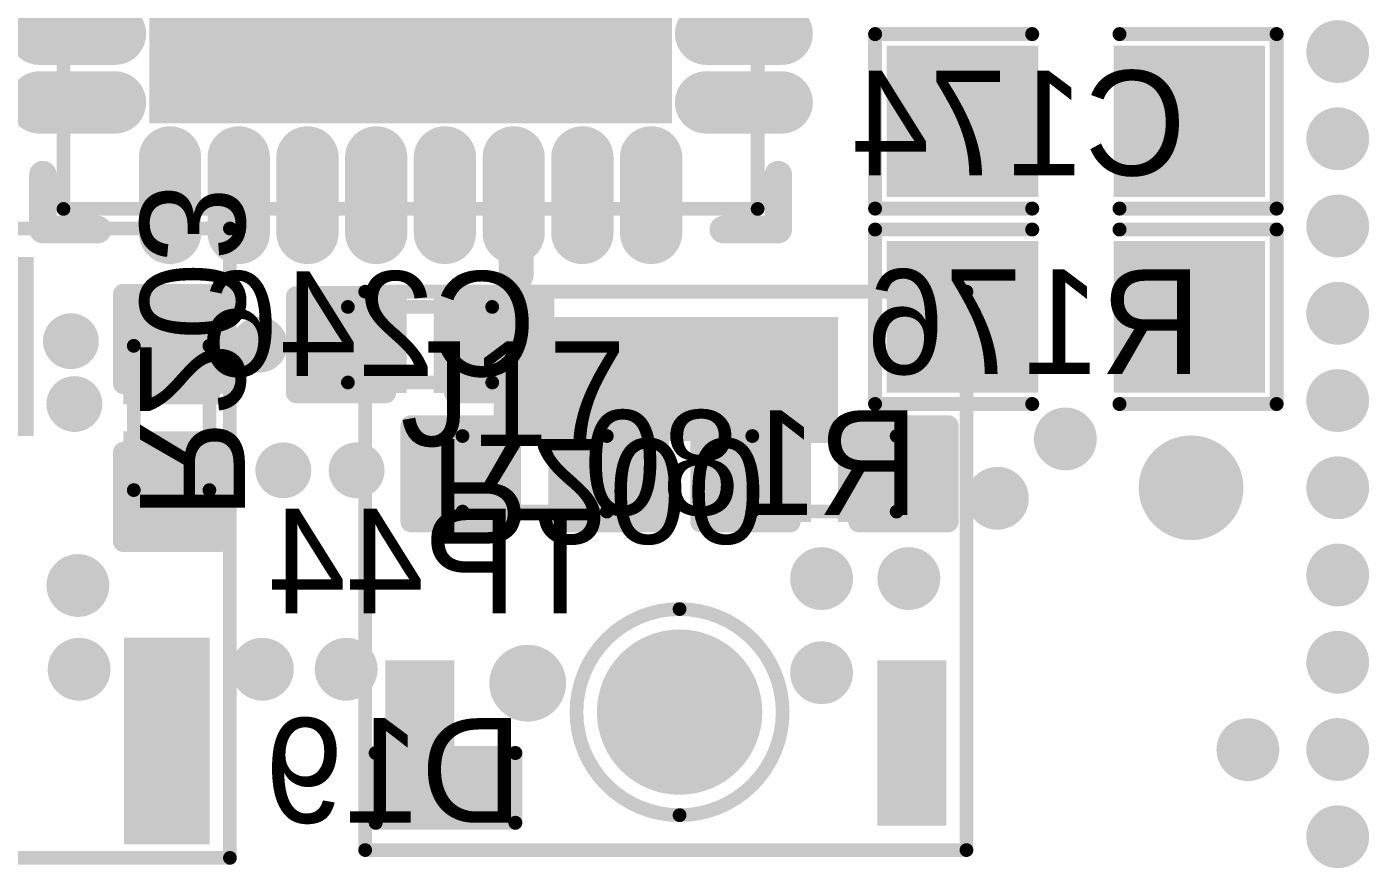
# Model space of a CAD drawing. Extents: x 722 to 1072, y 754 to 1061.
# Drawn here: x 798.41 to 808.18, y 1018.26 to 1024.39 of the extents above; entities that cross this region are included whole.
import ezdxf

# ---------------------------------------------------------------- set-up
doc = ezdxf.new("R2010")
doc.units = 0
doc.layers.get('0').update_dxf_attribs({"linetype": 'CONTINUOUS'})
for name, color, linetype in [('BOTTOMOVERLAY', 54, 'CONTINUOUS'), ('BOTTOMPASTE', 16, 'CONTINUOUS'), ('BOTTOMSOLDER', 6, 'CONTINUOUS'), ('MECHANICAL13', 56, 'CONTINUOUS'), ('MULTILAYER', 9, 'CONTINUOUS'), ('TOPOVERLAY', 2, 'CONTINUOUS'), ('TOPPASTE', 8, 'CONTINUOUS'), ('TOPSOLDER', 216, 'CONTINUOUS'), ('VIAHOLELAYER', 16, 'CONTINUOUS')]:
    doc.layers.add(name, color=color, linetype=linetype)

# ---------------------------------------------------------------- blocks, each defined once
blk = doc.blocks.new('R_0402_B_20')
at = {"layer": 'BOTTOMOVERLAY', "const_width": 0.1524}
for points in [[(-0.9001, 0.3501), (-0.9001, -0.3499)], [(-0.9001, 0.3501), (-0.2501, 0.3501)], [(0.2499, 0.3501), (0.8999, 0.3501)], [(0.8999, 0.3501), (0.8999, -0.3499)], [(-0.9001, -0.3499), (-0.2501, -0.3499)], [(0.2499, -0.3499), (0.8999, -0.3499)]]:
    blk.add_lwpolyline(points, dxfattribs=at)
at = {"layer": 'BOTTOMOVERLAY', "const_width": 0.0762}
for points in [[(-0.9382, 0.3501, 1), (-0.862, 0.3501, 1)], [(-0.9382, 0.3501, 1), (-0.862, 0.3501, 1)], [(-0.2882, 0.3501, 1), (-0.212, 0.3501, 1)], [(0.2118, 0.3501, 1), (0.288, 0.3501, 1)], [(0.8618, 0.3501, 1), (0.938, 0.3501, 1)], [(0.8618, 0.3501, 1), (0.938, 0.3501, 1)], [(-0.9382, -0.3499, 1), (-0.862, -0.3499, 1)], [(-0.9382, -0.3499, 1), (-0.862, -0.3499, 1)], [(-0.2882, -0.3499, 1), (-0.212, -0.3499, 1)], [(0.2118, -0.3499, 1), (0.288, -0.3499, 1)], [(0.8618, -0.3499, 1), (0.938, -0.3499, 1)], [(0.8618, -0.3499, 1), (0.938, -0.3499, 1)]]:
    blk.add_lwpolyline(points, format="xyb", close=True, dxfattribs=at)
at = {"layer": 'BOTTOMPASTE'}
for points in [[(-0.8, 0.25), (-0.8, -0.25), (-0.2, 0.25), (-0.2, -0.25)], [(0.2, 0.25), (0.2, -0.25), (0.8, 0.25), (0.8, -0.25)]]:
    blk.add_solid(points, dxfattribs=at)
at = {"layer": 'BOTTOMSOLDER'}
for points in [[(-0.9016, 0.3516), (-0.9016, -0.3516), (-0.0984, 0.3516), (-0.0984, -0.3516)], [(0.0984, 0.3516), (0.0984, -0.3516), (0.9016, 0.3516), (0.9016, -0.3516)]]:
    blk.add_solid(points, dxfattribs=at)
at = {"layer": 'MECHANICAL13', "const_width": 0.1}
for points in [[(-0.525, 0.275), (-0.525, -0.275)], [(-0.525, 0.275), (0.525, 0.275)], [(0.525, 0.275), (0.525, -0.275)], [(-0.525, -0.275), (0.525, -0.275)]]:
    blk.add_lwpolyline(points, dxfattribs=at)
at = {"layer": 'MECHANICAL13', "const_width": 0.05}
for points in [[(-0.55, 0.275, 1), (-0.5, 0.275, 1)], [(-0.55, 0.275, 1), (-0.5, 0.275, 1)], [(0.5, 0.275, 1), (0.55, 0.275, 1)], [(0.5, 0.275, 1), (0.55, 0.275, 1)], [(-0.55, -0.275, 1), (-0.5, -0.275, 1)], [(-0.55, -0.275, 1), (-0.5, -0.275, 1)], [(0.5, -0.275, 1), (0.55, -0.275, 1)], [(0.5, -0.275, 1), (0.55, -0.275, 1)]]:
    blk.add_lwpolyline(points, format="xyb", close=True, dxfattribs=at)
blk = doc.blocks.new('503480_0500_21')
at = {"layer": 'TOPOVERLAY'}
for points, const_width in [([(-2.104, 2.187), (1.96, 2.187)], 0.1), ([(-2.104, 2.187), (-2.104, -2.187)], 0.1), ([(1.96, 2.187), (1.96, -2.187)], 0.1), ([(2.087, 1.088), (2.468, 1.088)], 0.254), ([(-2.104, -2.187), (1.96, -2.187)], 0.1)]:
    blk.add_lwpolyline(points, dxfattribs=dict(at, const_width=const_width))
for points, const_width in [([(-2.129, 2.187, 1), (-2.079, 2.187, 1)], 0.05), ([(-2.129, 2.187, 1), (-2.079, 2.187, 1)], 0.05), ([(1.935, 2.187, 1), (1.985, 2.187, 1)], 0.05), ([(1.935, 2.187, 1), (1.985, 2.187, 1)], 0.05), ([(2.0235, 1.088, 1), (2.1505, 1.088, 1)], 0.127), ([(2.4045, 1.088, 1), (2.5315, 1.088, 1)], 0.127), ([(-2.129, -2.187, 1), (-2.079, -2.187, 1)], 0.05), ([(-2.129, -2.187, 1), (-2.079, -2.187, 1)], 0.05), ([(1.935, -2.187, 1), (1.985, -2.187, 1)], 0.05), ([(1.935, -2.187, 1), (1.985, -2.187, 1)], 0.05)]:
    blk.add_lwpolyline(points, format="xyb", close=True, dxfattribs=dict(at, const_width=const_width))
at = {"layer": 'TOPPASTE'}
for points in [[(-1.825, 1.64), (-0.825, 1.64), (-1.825, 1.94), (-0.825, 1.94)], [(0.975, 0.85), (1.675, 0.85), (0.975, 1.15), (1.675, 1.15)], [(0.975, 0.35), (1.675, 0.35), (0.975, 0.65), (1.675, 0.65)], [(0.975, -0.15), (1.675, -0.15), (0.975, 0.15), (1.675, 0.15)], [(0.975, -0.65), (1.675, -0.65), (0.975, -0.35), (1.675, -0.35)], [(0.975, -1.15), (1.675, -1.15), (0.975, -0.85), (1.675, -0.85)], [(-1.825, -1.94), (-0.825, -1.94), (-1.825, -1.64), (-0.825, -1.64)]]:
    blk.add_solid(points, dxfattribs=at)
at = {"layer": 'TOPSOLDER'}
for points in [[(-1.9266, 1.5384), (-0.7234, 1.5384), (-1.9266, 2.0416), (-0.7234, 2.0416)], [(0.8734, 0.7484), (1.7766, 0.7484), (0.8734, 1.2516), (1.7766, 1.2516)], [(0.8734, 0.2484), (1.7766, 0.2484), (0.8734, 0.7516), (1.7766, 0.7516)], [(0.8734, -0.2516), (1.7766, -0.2516), (0.8734, 0.2516), (1.7766, 0.2516)], [(0.8734, -0.7516), (1.7766, -0.7516), (0.8734, -0.2484), (1.7766, -0.2484)], [(0.8734, -1.2516), (1.7766, -1.2516), (0.8734, -0.7484), (1.7766, -0.7484)], [(-1.9266, -2.0416), (-0.7234, -2.0416), (-1.9266, -1.5384), (-0.7234, -1.5384)]]:
    blk.add_solid(points, dxfattribs=at)
blk = doc.blocks.new('C_0402_B_26')
at = {"layer": 'BOTTOMOVERLAY', "const_width": 0.1524}
for points in [[(-0.2501, 0.3501), (-0.9001, 0.3501)], [(-0.9001, 0.3501), (-0.9001, -0.3499)], [(0.8999, 0.3501), (0.2499, 0.3501)], [(0.8999, 0.3501), (0.8999, -0.3499)], [(-0.2501, -0.3499), (-0.9001, -0.3499)], [(0.8999, -0.3499), (0.2499, -0.3499)]]:
    blk.add_lwpolyline(points, dxfattribs=at)
at = {"layer": 'BOTTOMOVERLAY', "const_width": 0.0762}
for points in [[(-0.9382, 0.3501, 1), (-0.862, 0.3501, 1)], [(-0.9382, 0.3501, 1), (-0.862, 0.3501, 1)], [(-0.2882, 0.3501, 1), (-0.212, 0.3501, 1)], [(0.2118, 0.3501, 1), (0.288, 0.3501, 1)], [(0.8618, 0.3501, 1), (0.938, 0.3501, 1)], [(0.8618, 0.3501, 1), (0.938, 0.3501, 1)], [(-0.9382, -0.3499, 1), (-0.862, -0.3499, 1)], [(-0.9382, -0.3499, 1), (-0.862, -0.3499, 1)], [(-0.2882, -0.3499, 1), (-0.212, -0.3499, 1)], [(0.2118, -0.3499, 1), (0.288, -0.3499, 1)], [(0.8618, -0.3499, 1), (0.938, -0.3499, 1)], [(0.8618, -0.3499, 1), (0.938, -0.3499, 1)]]:
    blk.add_lwpolyline(points, format="xyb", close=True, dxfattribs=at)
at = {"layer": 'BOTTOMPASTE'}
for points in [[(-0.8, 0.25), (-0.8, -0.25), (-0.2, 0.25), (-0.2, -0.25)], [(0.2, 0.25), (0.2, -0.25), (0.8, 0.25), (0.8, -0.25)]]:
    blk.add_solid(points, dxfattribs=at)
at = {"layer": 'BOTTOMSOLDER'}
for points in [[(-0.9016, 0.3516), (-0.9016, -0.3516), (-0.0984, 0.3516), (-0.0984, -0.3516)], [(0.0984, 0.3516), (0.0984, -0.3516), (0.9016, 0.3516), (0.9016, -0.3516)]]:
    blk.add_solid(points, dxfattribs=at)
at = {"layer": 'MECHANICAL13', "const_width": 0.1}
for points in [[(0.525, 0.275), (-0.525, 0.275)], [(-0.525, 0.275), (-0.525, -0.275)], [(0.525, 0.275), (0.525, -0.275)], [(0.525, -0.275), (-0.525, -0.275)]]:
    blk.add_lwpolyline(points, dxfattribs=at)
at = {"layer": 'MECHANICAL13', "const_width": 0.05}
for points in [[(-0.55, 0.275, 1), (-0.5, 0.275, 1)], [(-0.55, 0.275, 1), (-0.5, 0.275, 1)], [(0.5, 0.275, 1), (0.55, 0.275, 1)], [(0.5, 0.275, 1), (0.55, 0.275, 1)], [(-0.55, -0.275, 1), (-0.5, -0.275, 1)], [(-0.55, -0.275, 1), (-0.5, -0.275, 1)], [(0.5, -0.275, 1), (0.55, -0.275, 1)], [(0.5, -0.275, 1), (0.55, -0.275, 1)]]:
    blk.add_lwpolyline(points, format="xyb", close=True, dxfattribs=at)
blk = doc.blocks.new('R_0402_B_31')
at = {"layer": 'BOTTOMOVERLAY', "const_width": 0.1524}
for points in [[(-0.9001, -0.3499), (-0.9001, 0.3501)], [(-0.9001, 0.3501), (-0.2501, 0.3501)], [(0.2499, 0.3501), (0.8999, 0.3501)], [(0.8999, -0.3499), (0.8999, 0.3501)], [(-0.9001, -0.3499), (-0.2501, -0.3499)], [(0.2499, -0.3499), (0.8999, -0.3499)]]:
    blk.add_lwpolyline(points, dxfattribs=at)
at = {"layer": 'BOTTOMOVERLAY', "const_width": 0.0762}
for points in [[(-0.9382, 0.3501, 1), (-0.862, 0.3501, 1)], [(-0.9382, 0.3501, 1), (-0.862, 0.3501, 1)], [(-0.2882, 0.3501, 1), (-0.212, 0.3501, 1)], [(0.2118, 0.3501, 1), (0.288, 0.3501, 1)], [(0.8618, 0.3501, 1), (0.938, 0.3501, 1)], [(0.8618, 0.3501, 1), (0.938, 0.3501, 1)], [(-0.9382, -0.3499, 1), (-0.862, -0.3499, 1)], [(-0.9382, -0.3499, 1), (-0.862, -0.3499, 1)], [(-0.2882, -0.3499, 1), (-0.212, -0.3499, 1)], [(0.2118, -0.3499, 1), (0.288, -0.3499, 1)], [(0.8618, -0.3499, 1), (0.938, -0.3499, 1)], [(0.8618, -0.3499, 1), (0.938, -0.3499, 1)]]:
    blk.add_lwpolyline(points, format="xyb", close=True, dxfattribs=at)
at = {"layer": 'BOTTOMPASTE'}
for points in [[(-0.8, 0.25), (-0.8, -0.25), (-0.2, 0.25), (-0.2, -0.25)], [(0.2, 0.25), (0.2, -0.25), (0.8, 0.25), (0.8, -0.25)]]:
    blk.add_solid(points, dxfattribs=at)
at = {"layer": 'BOTTOMSOLDER'}
for points in [[(-0.9016, 0.3516), (-0.9016, -0.3516), (-0.0984, 0.3516), (-0.0984, -0.3516)], [(0.0984, 0.3516), (0.0984, -0.3516), (0.9016, 0.3516), (0.9016, -0.3516)]]:
    blk.add_solid(points, dxfattribs=at)
at = {"layer": 'MECHANICAL13', "const_width": 0.1}
for points in [[(-0.525, -0.275), (-0.525, 0.275)], [(-0.525, 0.275), (0.525, 0.275)], [(0.525, -0.275), (0.525, 0.275)], [(-0.525, -0.275), (0.525, -0.275)]]:
    blk.add_lwpolyline(points, dxfattribs=at)
at = {"layer": 'MECHANICAL13', "const_width": 0.05}
for points in [[(-0.55, 0.275, 1), (-0.5, 0.275, 1)], [(-0.55, 0.275, 1), (-0.5, 0.275, 1)], [(0.5, 0.275, 1), (0.55, 0.275, 1)], [(0.5, 0.275, 1), (0.55, 0.275, 1)], [(-0.55, -0.275, 1), (-0.5, -0.275, 1)], [(-0.55, -0.275, 1), (-0.5, -0.275, 1)], [(0.5, -0.275, 1), (0.55, -0.275, 1)], [(0.5, -0.275, 1), (0.55, -0.275, 1)]]:
    blk.add_lwpolyline(points, format="xyb", close=True, dxfattribs=at)
blk = doc.blocks.new('QFN32_B_42')
at = {"layer": 'BOTTOMOVERLAY', "const_width": 0.2}
for points in [[(-2.275, 2.675), (-2.675, 2.675)], [(-2.675, 2.675), (-2.675, 2.275)], [(2.675, 2.675), (2.275, 2.675)], [(2.675, 2.675), (2.675, 2.275)], [(-2.675, -2.275), (-2.675, -2.675)], [(2.675, -2.275), (2.675, -2.675)], [(-2.275, -2.675), (-2.675, -2.675)], [(2.675, -2.675), (2.275, -2.675)]]:
    blk.add_lwpolyline(points, dxfattribs=at)
at = {"layer": 'BOTTOMOVERLAY'}
for points, const_width in [([(-2.725, 2.675, 1), (-2.625, 2.675, 1)], 0.1), ([(-2.725, 2.675, 1), (-2.625, 2.675, 1)], 0.1), ([(-2.325, 2.675, 1), (-2.225, 2.675, 1)], 0.1), ([(2.225, 2.675, 1), (2.325, 2.675, 1)], 0.1), ([(2.625, 2.675, 1), (2.725, 2.675, 1)], 0.1), ([(2.625, 2.675, 1), (2.725, 2.675, 1)], 0.1), ([(-2.725, 2.275, 1), (-2.625, 2.275, 1)], 0.1), ([(2.625, 2.275, 1), (2.725, 2.275, 1)], 0.1), ([(-2.725, -2.275, 1), (-2.625, -2.275, 1)], 0.1), ([(2.625, -2.275, 1), (2.725, -2.275, 1)], 0.1), ([(-3.2, -2.525, 1), (-3.45, -2.525, 1)], 0.25), ([(-3.5125, -2.525, 1), (-3.3875, -2.525, 1)], 0.125), ([(-3.2625, -2.525, 1), (-3.1375, -2.525, 1)], 0.125), ([(-2.725, -2.675, 1), (-2.625, -2.675, 1)], 0.1), ([(-2.725, -2.675, 1), (-2.625, -2.675, 1)], 0.1), ([(-2.325, -2.675, 1), (-2.225, -2.675, 1)], 0.1), ([(2.225, -2.675, 1), (2.325, -2.675, 1)], 0.1), ([(2.625, -2.675, 1), (2.725, -2.675, 1)], 0.1), ([(2.625, -2.675, 1), (2.725, -2.675, 1)], 0.1)]:
    blk.add_lwpolyline(points, format="xyb", close=True, dxfattribs=dict(at, const_width=const_width))
at = {"layer": 'BOTTOMPASTE', "const_width": 0.25}
for points in [[(-1.75, 2.7), (-1.75, 2.15)], [(-1.25, 2.7), (-1.25, 2.15)], [(-0.75, 2.7), (-0.75, 2.15)], [(-0.25, 2.7), (-0.25, 2.15)], [(0.25, 2.7), (0.25, 2.15)], [(0.75, 2.7), (0.75, 2.15)], [(1.25, 2.7), (1.25, 2.15)], [(1.75, 2.7), (1.75, 2.15)], [(-2.15, 1.75), (-2.7, 1.75)], [(2.7, 1.75), (2.15, 1.75)], [(-2.15, 1.25), (-2.7, 1.25)], [(2.7, 1.25), (2.15, 1.25)], [(-2.15, 0.75), (-2.7, 0.75)], [(2.7, 0.75), (2.15, 0.75)], [(-2.15, 0.25), (-2.7, 0.25)], [(2.7, 0.25), (2.15, 0.25)], [(-2.15, -0.25), (-2.7, -0.25)], [(2.7, -0.25), (2.15, -0.25)], [(-2.15, -0.75), (-2.7, -0.75)], [(2.7, -0.75), (2.15, -0.75)], [(-2.15, -1.25), (-2.7, -1.25)], [(2.7, -1.25), (2.15, -1.25)], [(-2.15, -1.75), (-2.7, -1.75)], [(2.7, -1.75), (2.15, -1.75)], [(-1.75, -2.15), (-1.75, -2.7)], [(-1.25, -2.15), (-1.25, -2.7)], [(-0.75, -2.15), (-0.75, -2.7)], [(-0.25, -2.15), (-0.25, -2.7)], [(0.25, -2.15), (0.25, -2.7)], [(0.75, -2.15), (0.75, -2.7)], [(1.25, -2.15), (1.25, -2.7)], [(1.75, -2.15), (1.75, -2.7)]]:
    blk.add_lwpolyline(points, dxfattribs=at)
at = {"layer": 'BOTTOMPASTE', "const_width": 0.125}
for points in [[(-1.8125, 2.7, 1), (-1.6875, 2.7, 1)], [(-1.3125, 2.7, 1), (-1.1875, 2.7, 1)], [(-0.8125, 2.7, 1), (-0.6875, 2.7, 1)], [(-0.3125, 2.7, 1), (-0.1875, 2.7, 1)], [(0.1875, 2.7, 1), (0.3125, 2.7, 1)], [(0.6875, 2.7, 1), (0.8125, 2.7, 1)], [(1.1875, 2.7, 1), (1.3125, 2.7, 1)], [(1.6875, 2.7, 1), (1.8125, 2.7, 1)], [(-1.8125, 2.15, 1), (-1.6875, 2.15, 1)], [(-1.3125, 2.15, 1), (-1.1875, 2.15, 1)], [(-0.8125, 2.15, 1), (-0.6875, 2.15, 1)], [(-0.3125, 2.15, 1), (-0.1875, 2.15, 1)], [(0.1875, 2.15, 1), (0.3125, 2.15, 1)], [(0.6875, 2.15, 1), (0.8125, 2.15, 1)], [(1.1875, 2.15, 1), (1.3125, 2.15, 1)], [(1.6875, 2.15, 1), (1.8125, 2.15, 1)], [(-2.7625, 1.75, 1), (-2.6375, 1.75, 1)], [(-2.2125, 1.75, 1), (-2.0875, 1.75, 1)], [(2.0875, 1.75, 1), (2.2125, 1.75, 1)], [(2.6375, 1.75, 1), (2.7625, 1.75, 1)], [(-2.7625, 1.25, 1), (-2.6375, 1.25, 1)], [(-2.2125, 1.25, 1), (-2.0875, 1.25, 1)], [(2.0875, 1.25, 1), (2.2125, 1.25, 1)], [(2.6375, 1.25, 1), (2.7625, 1.25, 1)], [(-2.7625, 0.75, 1), (-2.6375, 0.75, 1)], [(-2.2125, 0.75, 1), (-2.0875, 0.75, 1)], [(2.0875, 0.75, 1), (2.2125, 0.75, 1)], [(2.6375, 0.75, 1), (2.7625, 0.75, 1)], [(-2.7625, 0.25, 1), (-2.6375, 0.25, 1)], [(-2.2125, 0.25, 1), (-2.0875, 0.25, 1)], [(2.0875, 0.25, 1), (2.2125, 0.25, 1)], [(2.6375, 0.25, 1), (2.7625, 0.25, 1)], [(-2.7625, -0.25, 1), (-2.6375, -0.25, 1)], [(-2.2125, -0.25, 1), (-2.0875, -0.25, 1)], [(2.0875, -0.25, 1), (2.2125, -0.25, 1)], [(2.6375, -0.25, 1), (2.7625, -0.25, 1)], [(-2.7625, -0.75, 1), (-2.6375, -0.75, 1)], [(-2.2125, -0.75, 1), (-2.0875, -0.75, 1)], [(2.0875, -0.75, 1), (2.2125, -0.75, 1)], [(2.6375, -0.75, 1), (2.7625, -0.75, 1)], [(-2.7625, -1.25, 1), (-2.6375, -1.25, 1)], [(-2.2125, -1.25, 1), (-2.0875, -1.25, 1)], [(2.0875, -1.25, 1), (2.2125, -1.25, 1)], [(2.6375, -1.25, 1), (2.7625, -1.25, 1)], [(-2.7625, -1.75, 1), (-2.6375, -1.75, 1)], [(-2.2125, -1.75, 1), (-2.0875, -1.75, 1)], [(2.0875, -1.75, 1), (2.2125, -1.75, 1)], [(2.6375, -1.75, 1), (2.7625, -1.75, 1)], [(-1.8125, -2.15, 1), (-1.6875, -2.15, 1)], [(-1.3125, -2.15, 1), (-1.1875, -2.15, 1)], [(-0.8125, -2.15, 1), (-0.6875, -2.15, 1)], [(-0.3125, -2.15, 1), (-0.1875, -2.15, 1)], [(0.1875, -2.15, 1), (0.3125, -2.15, 1)], [(0.6875, -2.15, 1), (0.8125, -2.15, 1)], [(1.1875, -2.15, 1), (1.3125, -2.15, 1)], [(1.6875, -2.15, 1), (1.8125, -2.15, 1)], [(-1.8125, -2.7, 1), (-1.6875, -2.7, 1)], [(-1.3125, -2.7, 1), (-1.1875, -2.7, 1)], [(-0.8125, -2.7, 1), (-0.6875, -2.7, 1)], [(-0.3125, -2.7, 1), (-0.1875, -2.7, 1)], [(0.1875, -2.7, 1), (0.3125, -2.7, 1)], [(0.6875, -2.7, 1), (0.8125, -2.7, 1)], [(1.1875, -2.7, 1), (1.3125, -2.7, 1)], [(1.6875, -2.7, 1), (1.8125, -2.7, 1)]]:
    blk.add_lwpolyline(points, format="xyb", close=True, dxfattribs=at)
at = {"layer": 'BOTTOMPASTE'}
blk.add_solid([(-1.8, -1.8), (1.8, -1.8), (-1.8, 1.8), (1.8, 1.8)], dxfattribs=at)
at = {"layer": 'BOTTOMSOLDER', "const_width": 0.4532}
for points in [[(-1.75, 2.7), (-1.75, 2.15)], [(-1.25, 2.7), (-1.25, 2.15)], [(-0.75, 2.7), (-0.75, 2.15)], [(-0.25, 2.7), (-0.25, 2.15)], [(0.25, 2.7), (0.25, 2.15)], [(0.75, 2.7), (0.75, 2.15)], [(1.25, 2.7), (1.25, 2.15)], [(1.75, 2.7), (1.75, 2.15)], [(-2.15, 1.75), (-2.7, 1.75)], [(2.7, 1.75), (2.15, 1.75)], [(-2.15, 1.25), (-2.7, 1.25)], [(2.7, 1.25), (2.15, 1.25)], [(-2.15, 0.75), (-2.7, 0.75)], [(2.7, 0.75), (2.15, 0.75)], [(-2.15, 0.25), (-2.7, 0.25)], [(2.7, 0.25), (2.15, 0.25)], [(-2.15, -0.25), (-2.7, -0.25)], [(2.7, -0.25), (2.15, -0.25)], [(-2.15, -0.75), (-2.7, -0.75)], [(2.7, -0.75), (2.15, -0.75)], [(-2.15, -1.25), (-2.7, -1.25)], [(2.7, -1.25), (2.15, -1.25)], [(-2.15, -1.75), (-2.7, -1.75)], [(2.7, -1.75), (2.15, -1.75)], [(-1.75, -2.15), (-1.75, -2.7)], [(-1.25, -2.15), (-1.25, -2.7)], [(-0.75, -2.15), (-0.75, -2.7)], [(-0.25, -2.15), (-0.25, -2.7)], [(0.25, -2.15), (0.25, -2.7)], [(0.75, -2.15), (0.75, -2.7)], [(1.25, -2.15), (1.25, -2.7)], [(1.75, -2.15), (1.75, -2.7)]]:
    blk.add_lwpolyline(points, dxfattribs=at)
at = {"layer": 'BOTTOMSOLDER', "const_width": 0.2266}
for points in [[(-1.8633, 2.7, 1), (-1.6367, 2.7, 1)], [(-1.3633, 2.7, 1), (-1.1367, 2.7, 1)], [(-0.8633, 2.7, 1), (-0.6367, 2.7, 1)], [(-0.3633, 2.7, 1), (-0.1367, 2.7, 1)], [(0.1367, 2.7, 1), (0.3633, 2.7, 1)], [(0.6367, 2.7, 1), (0.8633, 2.7, 1)], [(1.1367, 2.7, 1), (1.3633, 2.7, 1)], [(1.6367, 2.7, 1), (1.8633, 2.7, 1)], [(-1.8633, 2.15, 1), (-1.6367, 2.15, 1)], [(-1.3633, 2.15, 1), (-1.1367, 2.15, 1)], [(-0.8633, 2.15, 1), (-0.6367, 2.15, 1)], [(-0.3633, 2.15, 1), (-0.1367, 2.15, 1)], [(0.1367, 2.15, 1), (0.3633, 2.15, 1)], [(0.6367, 2.15, 1), (0.8633, 2.15, 1)], [(1.1367, 2.15, 1), (1.3633, 2.15, 1)], [(1.6367, 2.15, 1), (1.8633, 2.15, 1)], [(-2.8133, 1.75, 1), (-2.5867, 1.75, 1)], [(-2.2633, 1.75, 1), (-2.0367, 1.75, 1)], [(2.0367, 1.75, 1), (2.2633, 1.75, 1)], [(2.5867, 1.75, 1), (2.8133, 1.75, 1)], [(-2.8133, 1.25, 1), (-2.5867, 1.25, 1)], [(-2.2633, 1.25, 1), (-2.0367, 1.25, 1)], [(2.0367, 1.25, 1), (2.2633, 1.25, 1)], [(2.5867, 1.25, 1), (2.8133, 1.25, 1)], [(-2.8133, 0.75, 1), (-2.5867, 0.75, 1)], [(-2.2633, 0.75, 1), (-2.0367, 0.75, 1)], [(2.0367, 0.75, 1), (2.2633, 0.75, 1)], [(2.5867, 0.75, 1), (2.8133, 0.75, 1)], [(-2.8133, 0.25, 1), (-2.5867, 0.25, 1)], [(-2.2633, 0.25, 1), (-2.0367, 0.25, 1)], [(2.0367, 0.25, 1), (2.2633, 0.25, 1)], [(2.5867, 0.25, 1), (2.8133, 0.25, 1)], [(-2.8133, -0.25, 1), (-2.5867, -0.25, 1)], [(-2.2633, -0.25, 1), (-2.0367, -0.25, 1)], [(2.0367, -0.25, 1), (2.2633, -0.25, 1)], [(2.5867, -0.25, 1), (2.8133, -0.25, 1)], [(-2.8133, -0.75, 1), (-2.5867, -0.75, 1)], [(-2.2633, -0.75, 1), (-2.0367, -0.75, 1)], [(2.0367, -0.75, 1), (2.2633, -0.75, 1)], [(2.5867, -0.75, 1), (2.8133, -0.75, 1)], [(-2.8133, -1.25, 1), (-2.5867, -1.25, 1)], [(-2.2633, -1.25, 1), (-2.0367, -1.25, 1)], [(2.0367, -1.25, 1), (2.2633, -1.25, 1)], [(2.5867, -1.25, 1), (2.8133, -1.25, 1)], [(-2.8133, -1.75, 1), (-2.5867, -1.75, 1)], [(-2.2633, -1.75, 1), (-2.0367, -1.75, 1)], [(2.0367, -1.75, 1), (2.2633, -1.75, 1)], [(2.5867, -1.75, 1), (2.8133, -1.75, 1)], [(-1.8633, -2.15, 1), (-1.6367, -2.15, 1)], [(-1.3633, -2.15, 1), (-1.1367, -2.15, 1)], [(-0.8633, -2.15, 1), (-0.6367, -2.15, 1)], [(-0.3633, -2.15, 1), (-0.1367, -2.15, 1)], [(0.1367, -2.15, 1), (0.3633, -2.15, 1)], [(0.6367, -2.15, 1), (0.8633, -2.15, 1)], [(1.1367, -2.15, 1), (1.3633, -2.15, 1)], [(1.6367, -2.15, 1), (1.8633, -2.15, 1)], [(-1.8633, -2.7, 1), (-1.6367, -2.7, 1)], [(-1.3633, -2.7, 1), (-1.1367, -2.7, 1)], [(-0.8633, -2.7, 1), (-0.6367, -2.7, 1)], [(-0.3633, -2.7, 1), (-0.1367, -2.7, 1)], [(0.1367, -2.7, 1), (0.3633, -2.7, 1)], [(0.6367, -2.7, 1), (0.8633, -2.7, 1)], [(1.1367, -2.7, 1), (1.3633, -2.7, 1)], [(1.6367, -2.7, 1), (1.8633, -2.7, 1)]]:
    blk.add_lwpolyline(points, format="xyb", close=True, dxfattribs=at)
at = {"layer": 'BOTTOMSOLDER'}
blk.add_solid([(-1.9016, -1.9016), (1.9016, -1.9016), (-1.9016, 1.9016), (1.9016, 1.9016)], dxfattribs=at)
at = {"layer": 'MECHANICAL13', "const_width": 0.1}
for points in [[(2.525, 2.525), (-2.525, 2.525)], [(-2.525, 2.525), (-2.525, -2.525)], [(2.525, 2.525), (2.525, -2.525)], [(2.525, -2.525), (-2.525, -2.525)]]:
    blk.add_lwpolyline(points, dxfattribs=at)
at = {"layer": 'MECHANICAL13'}
for points, const_width in [([(-2.55, 2.525, 1), (-2.5, 2.525, 1)], 0.05), ([(-2.55, 2.525, 1), (-2.5, 2.525, 1)], 0.05), ([(2.5, 2.525, 1), (2.55, 2.525, 1)], 0.05), ([(2.5, 2.525, 1), (2.55, 2.525, 1)], 0.05), ([(-1.125, -1.625, 1), (-2.125, -1.625, 1)], 0.1), ([(-2.15, -1.625, 1), (-2.1, -1.625, 1)], 0.05), ([(-1.15, -1.625, 1), (-1.1, -1.625, 1)], 0.05), ([(-2.55, -2.525, 1), (-2.5, -2.525, 1)], 0.05), ([(-2.55, -2.525, 1), (-2.5, -2.525, 1)], 0.05), ([(2.5, -2.525, 1), (2.55, -2.525, 1)], 0.05), ([(2.5, -2.525, 1), (2.55, -2.525, 1)], 0.05)]:
    blk.add_lwpolyline(points, format="xyb", close=True, dxfattribs=dict(at, const_width=const_width))
blk = doc.blocks.new('R_0402_B_44')
at = {"layer": 'BOTTOMOVERLAY', "const_width": 0.1524}
for points in [[(-0.9001, 0.3501), (-0.2501, 0.3501)], [(-0.9001, -0.3499), (-0.9001, 0.3501)], [(0.2499, 0.3501), (0.8999, 0.3501)], [(0.8999, -0.3499), (0.8999, 0.3501)], [(-0.9001, -0.3499), (-0.2501, -0.3499)], [(0.2499, -0.3499), (0.8999, -0.3499)]]:
    blk.add_lwpolyline(points, dxfattribs=at)
at = {"layer": 'BOTTOMOVERLAY', "const_width": 0.0762}
for points in [[(-0.9382, 0.3501, 1), (-0.862, 0.3501, 1)], [(-0.9382, 0.3501, 1), (-0.862, 0.3501, 1)], [(-0.2882, 0.3501, 1), (-0.212, 0.3501, 1)], [(0.2118, 0.3501, 1), (0.288, 0.3501, 1)], [(0.8618, 0.3501, 1), (0.938, 0.3501, 1)], [(0.8618, 0.3501, 1), (0.938, 0.3501, 1)], [(-0.9382, -0.3499, 1), (-0.862, -0.3499, 1)], [(-0.9382, -0.3499, 1), (-0.862, -0.3499, 1)], [(-0.2882, -0.3499, 1), (-0.212, -0.3499, 1)], [(0.2118, -0.3499, 1), (0.288, -0.3499, 1)], [(0.8618, -0.3499, 1), (0.938, -0.3499, 1)], [(0.8618, -0.3499, 1), (0.938, -0.3499, 1)]]:
    blk.add_lwpolyline(points, format="xyb", close=True, dxfattribs=at)
at = {"layer": 'BOTTOMPASTE'}
for points in [[(-0.8, 0.25), (-0.8, -0.25), (-0.2, 0.25), (-0.2, -0.25)], [(0.2, 0.25), (0.2, -0.25), (0.8, 0.25), (0.8, -0.25)]]:
    blk.add_solid(points, dxfattribs=at)
at = {"layer": 'BOTTOMSOLDER'}
for points in [[(-0.9016, 0.3516), (-0.9016, -0.3516), (-0.0984, 0.3516), (-0.0984, -0.3516)], [(0.0984, 0.3516), (0.0984, -0.3516), (0.9016, 0.3516), (0.9016, -0.3516)]]:
    blk.add_solid(points, dxfattribs=at)
at = {"layer": 'MECHANICAL13', "const_width": 0.1}
for points in [[(-0.525, 0.275), (0.525, 0.275)], [(-0.525, -0.275), (-0.525, 0.275)], [(0.525, -0.275), (0.525, 0.275)], [(-0.525, -0.275), (0.525, -0.275)]]:
    blk.add_lwpolyline(points, dxfattribs=at)
at = {"layer": 'MECHANICAL13', "const_width": 0.05}
for points in [[(-0.55, 0.275, 1), (-0.5, 0.275, 1)], [(-0.55, 0.275, 1), (-0.5, 0.275, 1)], [(0.5, 0.275, 1), (0.55, 0.275, 1)], [(0.5, 0.275, 1), (0.55, 0.275, 1)], [(-0.55, -0.275, 1), (-0.5, -0.275, 1)], [(-0.55, -0.275, 1), (-0.5, -0.275, 1)], [(0.5, -0.275, 1), (0.55, -0.275, 1)], [(0.5, -0.275, 1), (0.55, -0.275, 1)]]:
    blk.add_lwpolyline(points, format="xyb", close=True, dxfattribs=at)
blk = doc.blocks.new('C_0603_B_117')
at = {"layer": 'BOTTOMOVERLAY', "const_width": 0.1016}
for points in [[(-1.4605, 0.635), (-0.3175, 0.635)], [(-1.4605, -0.635), (-1.4605, 0.635)], [(0.3175, 0.635), (1.4605, 0.635)], [(1.4605, -0.635), (1.4605, 0.635)], [(-1.4605, -0.635), (-0.3175, -0.635)], [(0.3175, -0.635), (1.4605, -0.635)]]:
    blk.add_lwpolyline(points, dxfattribs=at)
at = {"layer": 'BOTTOMOVERLAY', "const_width": 0.0508}
for points in [[(-1.4859, 0.635, 1), (-1.4351, 0.635, 1)], [(-1.4859, 0.635, 1), (-1.4351, 0.635, 1)], [(-0.3429, 0.635, 1), (-0.2921, 0.635, 1)], [(0.2921, 0.635, 1), (0.3429, 0.635, 1)], [(1.4351, 0.635, 1), (1.4859, 0.635, 1)], [(1.4351, 0.635, 1), (1.4859, 0.635, 1)], [(-1.4859, -0.635, 1), (-1.4351, -0.635, 1)], [(-1.4859, -0.635, 1), (-1.4351, -0.635, 1)], [(-0.3429, -0.635, 1), (-0.2921, -0.635, 1)], [(0.2921, -0.635, 1), (0.3429, -0.635, 1)], [(1.4351, -0.635, 1), (1.4859, -0.635, 1)], [(1.4351, -0.635, 1), (1.4859, -0.635, 1)]]:
    blk.add_lwpolyline(points, format="xyb", close=True, dxfattribs=at)
at = {"layer": 'BOTTOMPASTE'}
for points in [[(-1.2755, -0.45), (-0.3755, -0.45), (-1.2755, 0.45), (-0.3755, 0.45)], [(0.3755, -0.45), (1.2755, -0.45), (0.3755, 0.45), (1.2755, 0.45)]]:
    blk.add_solid(points, dxfattribs=at)
at = {"layer": 'BOTTOMSOLDER'}
for points in [[(-1.3771, -0.5516), (-0.2739, -0.5516), (-1.3771, 0.5516), (-0.2739, 0.5516)], [(0.2739, -0.5516), (1.3771, -0.5516), (0.2739, 0.5516), (1.3771, 0.5516)]]:
    blk.add_solid(points, dxfattribs=at)
blk = doc.blocks.new('FPC_CON4_KYOCERA_204')
at = {"layer": 'TOPOVERLAY'}
for points, const_width in [([(-2.286, 2.429), (-2.286, -2.429)], 0.1), ([(-2.286, 2.429), (2.295, 2.429)], 0.1), ([(2.295, 2.429), (2.295, -2.429)], 0.1), ([(2.45, 0.778), (2.831, 0.778)], 0.254), ([(-2.286, -2.429), (2.295, -2.429)], 0.1)]:
    blk.add_lwpolyline(points, dxfattribs=dict(at, const_width=const_width))
for points, const_width in [([(-2.311, 2.429, 1), (-2.261, 2.429, 1)], 0.05), ([(-2.311, 2.429, 1), (-2.261, 2.429, 1)], 0.05), ([(2.27, 2.429, 1), (2.32, 2.429, 1)], 0.05), ([(2.27, 2.429, 1), (2.32, 2.429, 1)], 0.05), ([(2.3865, 0.778, 1), (2.5135, 0.778, 1)], 0.127), ([(2.7675, 0.778, 1), (2.8945, 0.778, 1)], 0.127), ([(-2.311, -2.429, 1), (-2.261, -2.429, 1)], 0.05), ([(-2.311, -2.429, 1), (-2.261, -2.429, 1)], 0.05), ([(2.27, -2.429, 1), (2.32, -2.429, 1)], 0.05), ([(2.27, -2.429, 1), (2.32, -2.429, 1)], 0.05)]:
    blk.add_lwpolyline(points, format="xyb", close=True, dxfattribs=dict(at, const_width=const_width))
at = {"layer": 'TOPPASTE'}
for points in [[(-2.085, 2.18), (-2.085, 1.76), (-0.785, 2.18), (-0.785, 1.76)], [(1.985, 0.6), (1.985, 0.9), (0.885, 0.6), (0.885, 0.9)], [(1.985, 0.1), (1.985, 0.4), (0.885, 0.1), (0.885, 0.4)], [(1.985, -0.4), (1.985, -0.1), (0.885, -0.4), (0.885, -0.1)], [(1.985, -0.9), (1.985, -0.6), (0.885, -0.9), (0.885, -0.6)], [(-2.085, -1.76), (-2.085, -2.18), (-0.785, -1.76), (-0.785, -2.18)]]:
    blk.add_solid(points, dxfattribs=at)
at = {"layer": 'TOPSOLDER'}
for points in [[(-2.1866, 2.2816), (-2.1866, 1.6584), (-0.6834, 2.2816), (-0.6834, 1.6584)], [(2.0866, 0.4984), (2.0866, 1.0016), (0.7834, 0.4984), (0.7834, 1.0016)], [(2.0866, -0.0016), (2.0866, 0.5016), (0.7834, -0.0016), (0.7834, 0.5016)], [(2.0866, -0.5016), (2.0866, 0.0016), (0.7834, -0.5016), (0.7834, 0.0016)], [(2.0866, -1.0016), (2.0866, -0.4984), (0.7834, -1.0016), (0.7834, -0.4984)], [(-2.1866, -1.6584), (-2.1866, -2.2816), (-0.6834, -1.6584), (-0.6834, -2.2816)]]:
    blk.add_solid(points, dxfattribs=at)
blk = doc.blocks.new('R_0603_B_291')
at = {"layer": 'BOTTOMOVERLAY', "const_width": 0.1016}
for points in [[(-0.3175, 0.635), (-1.4605, 0.635)], [(-1.4605, 0.635), (-1.4605, -0.635)], [(1.4605, 0.635), (0.3175, 0.635)], [(1.4605, 0.635), (1.4605, -0.635)], [(-0.3175, -0.635), (-1.4605, -0.635)], [(1.4605, -0.635), (0.3175, -0.635)]]:
    blk.add_lwpolyline(points, dxfattribs=at)
at = {"layer": 'BOTTOMOVERLAY', "const_width": 0.0508}
for points in [[(-1.4859, 0.635, 1), (-1.4351, 0.635, 1)], [(-1.4859, 0.635, 1), (-1.4351, 0.635, 1)], [(-0.3429, 0.635, 1), (-0.2921, 0.635, 1)], [(0.2921, 0.635, 1), (0.3429, 0.635, 1)], [(1.4351, 0.635, 1), (1.4859, 0.635, 1)], [(1.4351, 0.635, 1), (1.4859, 0.635, 1)], [(-1.4859, -0.635, 1), (-1.4351, -0.635, 1)], [(-1.4859, -0.635, 1), (-1.4351, -0.635, 1)], [(-0.3429, -0.635, 1), (-0.2921, -0.635, 1)], [(0.2921, -0.635, 1), (0.3429, -0.635, 1)], [(1.4351, -0.635, 1), (1.4859, -0.635, 1)], [(1.4351, -0.635, 1), (1.4859, -0.635, 1)]]:
    blk.add_lwpolyline(points, format="xyb", close=True, dxfattribs=at)
at = {"layer": 'BOTTOMPASTE'}
for points in [[(-1.2755, -0.45), (-0.3755, -0.45), (-1.2755, 0.45), (-0.3755, 0.45)], [(0.3755, -0.45), (1.2755, -0.45), (0.3755, 0.45), (1.2755, 0.45)]]:
    blk.add_solid(points, dxfattribs=at)
at = {"layer": 'BOTTOMSOLDER'}
for points in [[(-1.3771, -0.5516), (-0.2739, -0.5516), (-1.3771, 0.5516), (-0.2739, 0.5516)], [(0.2739, -0.5516), (1.3771, -0.5516), (0.2739, 0.5516), (1.3771, 0.5516)]]:
    blk.add_solid(points, dxfattribs=at)
blk = doc.blocks.new('0201_B_307')
at = {"layer": 'BOTTOMOVERLAY', "const_width": 0.1016}
for points in [[(-0.508, 0.254), (-0.508, -0.254)], [(0.508, 0.254), (-0.508, 0.254)], [(0.508, 0.254), (0.508, -0.254)], [(0.508, -0.254), (-0.508, -0.254)]]:
    blk.add_lwpolyline(points, dxfattribs=at)
at = {"layer": 'BOTTOMOVERLAY', "const_width": 0.0508}
for points in [[(-0.5334, 0.254, 1), (-0.4826, 0.254, 1)], [(-0.5334, 0.254, 1), (-0.4826, 0.254, 1)], [(0.4826, 0.254, 1), (0.5334, 0.254, 1)], [(0.4826, 0.254, 1), (0.5334, 0.254, 1)], [(-0.5334, -0.254, 1), (-0.4826, -0.254, 1)], [(-0.5334, -0.254, 1), (-0.4826, -0.254, 1)], [(0.4826, -0.254, 1), (0.5334, -0.254, 1)], [(0.4826, -0.254, 1), (0.5334, -0.254, 1)]]:
    blk.add_lwpolyline(points, format="xyb", close=True, dxfattribs=at)
at = {"layer": 'BOTTOMPASTE'}
for points in [[(-0.44, 0.175), (-0.44, -0.175), (-0.09, 0.175), (-0.09, -0.175)], [(0.09, 0.175), (0.09, -0.175), (0.44, 0.175), (0.44, -0.175)]]:
    blk.add_solid(points, dxfattribs=at)
at = {"layer": 'BOTTOMSOLDER'}
for points in [[(-0.5416, 0.2766), (-0.5416, -0.2766), (0.0116, 0.2766), (0.0116, -0.2766)], [(-0.0116, 0.2766), (-0.0116, -0.2766), (0.5416, 0.2766), (0.5416, -0.2766)]]:
    blk.add_solid(points, dxfattribs=at)
blk = doc.blocks.new('TESTPOINT1_B_352')
at = {"layer": 'BOTTOMOVERLAY'}
for points, const_width in [([(0.75, 0, 1), (-0.75, 0, 1)], 0.1), ([(-0.775, 0, 1), (-0.725, 0, 1)], 0.05), ([(0.725, 0, 1), (0.775, 0, 1)], 0.05)]:
    blk.add_lwpolyline(points, format="xyb", close=True, dxfattribs=dict(at, const_width=const_width))
at = {"layer": 'BOTTOMPASTE', "const_width": 0.5}
blk.add_lwpolyline([(-0.25, 0, 1), (0.25, 0, 1)], format="xyb", close=True, dxfattribs=at)
at = {"layer": 'BOTTOMSOLDER', "const_width": 0.6016}
blk.add_lwpolyline([(-0.3008, 0, 1), (0.3008, 0, 1)], format="xyb", close=True, dxfattribs=at)

msp = doc.modelspace()

# ---------------------------------------------------------------- linework, layer by layer
at = {"layer": 'MULTILAYER'}
for points, const_width in [([(807.8364, 1024.2064, 1), (808.065, 1024.2064, 1)], 0.2286), ([(807.8364, 1023.5714, 1), (808.065, 1023.5714, 1)], 0.2286), ([(807.8364, 1022.9364, 1), (808.065, 1022.9364, 1)], 0.2286), ([(807.8364, 1022.3014, 1), (808.065, 1022.3014, 1)], 0.2286), ([(798.6331, 1022.098, 1), (798.8363, 1022.098, 1)], 0.2032), ([(800.0047, 1022.0726, 1), (800.2079, 1022.0726, 1)], 0.2032), ([(798.6585, 1021.6408, 1), (798.8617, 1021.6408, 1)], 0.2032), ([(807.8364, 1021.6664, 1), (808.065, 1021.6664, 1)], 0.2286), ([(805.8552, 1021.387, 1), (806.0838, 1021.387, 1)], 0.2286), ([(800.1783, 1021.1584, 1), (800.3815, 1021.1584, 1)], 0.2032), ([(800.7117, 1021.1584, 1), (800.9149, 1021.1584, 1)], 0.2032), ([(806.6934, 1021.0314, 1), (807.0744, 1021.0314, 1)], 0.381), ([(807.8364, 1021.0314, 1), (808.065, 1021.0314, 1)], 0.2286), ([(805.3604, 1020.955, 1), (805.589, 1020.955, 1)], 0.2286), ([(804.0814, 1020.3708, 1), (804.31, 1020.3708, 1)], 0.2286), ([(804.7164, 1020.3708, 1), (804.945, 1020.3708, 1)], 0.2286), ([(807.8364, 1020.3964, 1), (808.065, 1020.3964, 1)], 0.2286), ([(798.6712, 1020.32, 1), (798.8998, 1020.32, 1)], 0.2286), ([(807.8364, 1019.7614, 1), (808.065, 1019.7614, 1)], 0.2286), ([(798.6802, 1019.7104, 1), (798.9088, 1019.7104, 1)], 0.2286), ([(800.0132, 1019.7106, 1), (800.2418, 1019.7106, 1)], 0.2286), ([(800.6228, 1019.7106, 1), (800.8514, 1019.7106, 1)], 0.2286), ([(801.9182, 1019.609, 1), (802.1976, 1019.609, 1)], 0.2794), ([(804.0814, 1019.685, 1), (804.31, 1019.685, 1)], 0.2286), ([(807.1829, 1019.1252, 1), (807.4115, 1019.1252, 1)], 0.2286), ([(807.8364, 1019.1264, 1), (808.065, 1019.1264, 1)], 0.2286), ([(807.8364, 1018.4914, 1), (808.065, 1018.4914, 1)], 0.2286)]:
    msp.add_lwpolyline(points, format="xyb", close=True, dxfattribs=dict(at, const_width=const_width))
at = {"layer": 'VIAHOLELAYER'}
for points, const_width in [([(807.8872, 1024.2064, 1), (808.0142, 1024.2064, 1)], 0.127), ([(807.8872, 1023.5714, 1), (808.0142, 1023.5714, 1)], 0.127), ([(807.8872, 1022.9364, 1), (808.0142, 1022.9364, 1)], 0.127), ([(807.8872, 1022.3014, 1), (808.0142, 1022.3014, 1)], 0.127), ([(798.6839, 1022.098, 1), (798.7855, 1022.098, 1)], 0.1016), ([(800.0555, 1022.0726, 1), (800.1571, 1022.0726, 1)], 0.1016), ([(798.7093, 1021.6408, 1), (798.8109, 1021.6408, 1)], 0.1016), ([(807.8872, 1021.6664, 1), (808.0142, 1021.6664, 1)], 0.127), ([(805.906, 1021.387, 1), (806.033, 1021.387, 1)], 0.127), ([(800.2291, 1021.1584, 1), (800.3307, 1021.1584, 1)], 0.1016), ([(800.7625, 1021.1584, 1), (800.8641, 1021.1584, 1)], 0.1016), ([(806.7696, 1021.0314, 1), (806.9982, 1021.0314, 1)], 0.2286), ([(807.8872, 1021.0314, 1), (808.0142, 1021.0314, 1)], 0.127), ([(805.4112, 1020.955, 1), (805.5382, 1020.955, 1)], 0.127), ([(804.1322, 1020.3708, 1), (804.2592, 1020.3708, 1)], 0.127), ([(804.7672, 1020.3708, 1), (804.8942, 1020.3708, 1)], 0.127), ([(807.8872, 1020.3964, 1), (808.0142, 1020.3964, 1)], 0.127), ([(798.722, 1020.32, 1), (798.849, 1020.32, 1)], 0.127), ([(807.8872, 1019.7614, 1), (808.0142, 1019.7614, 1)], 0.127), ([(798.731, 1019.7104, 1), (798.858, 1019.7104, 1)], 0.127), ([(800.064, 1019.7106, 1), (800.191, 1019.7106, 1)], 0.127), ([(800.6736, 1019.7106, 1), (800.8006, 1019.7106, 1)], 0.127), ([(804.1322, 1019.685, 1), (804.2592, 1019.685, 1)], 0.127), ([(801.9817, 1019.609, 1), (802.1341, 1019.609, 1)], 0.1524), ([(807.2337, 1019.1252, 1), (807.3607, 1019.1252, 1)], 0.127), ([(807.8872, 1019.1264, 1), (808.0142, 1019.1264, 1)], 0.127), ([(807.8872, 1018.4914, 1), (808.0142, 1018.4914, 1)], 0.127)]:
    msp.add_lwpolyline(points, format="xyb", close=True, dxfattribs=dict(at, const_width=const_width))

# ---------------------------------------------------------------- block references
for name, p, rotation in [('QFN32_B_42', (801.2057, 1025.5858), 180), ('C_0603_B_117', (806.0457, 1023.6984), 360), ('FPC_CON4_KYOCERA_204', (797.4627, 1020.6236), 90), ('503480_0500_21', (803.0627, 1020.4986), 90), ('R_0603_B_291', (806.0457, 1022.276), 180), ('R_0402_B_20', (799.4671, 1021.5394), 90), ('C_0402_B_26', (801.2747, 1022.0726), 180), ('R_0402_B_31', (802.1087, 1021.133), 360), ('R_0402_B_44', (804.2169, 1021.133), 360), ('TESTPOINT1_B_352', (803.1627, 1019.3986), 90), ('0201_B_307', (801.4601, 1018.847), 180)]:
    msp.add_blockref(name, p, dxfattribs=dict(rotation=rotation))

# ---------------------------------------------------------------- texts
at = {"layer": 'BOTTOMOVERLAY', "text_generation_flag": 2}
for s, p in [('C174', (806.8475, 1023.3052)), ('C246', (802.1171, 1021.8438)), ('R176', (806.9601, 1021.8586)), ('R180', (804.9027, 1020.8332)), ('TP44', (802.6045, 1020.1168)), ('D19', (802.0189, 1018.593))]:
    msp.add_text(s, height=0.762, dxfattribs=at).set_placement(p)
for s, rotation, p in [('R203', 270, (799.2385, 1020.8028)), ('R200', 180, (801.3467, 1021.387))]:
    msp.add_text(s, height=0.762, rotation=rotation, dxfattribs=at).set_placement(p)
at = {"layer": 'TOPOVERLAY'}
msp.add_text('J17', height=0.762, dxfattribs=at).set_placement((801.1313, 1021.336))

doc.saveas('drawing.dxf')
